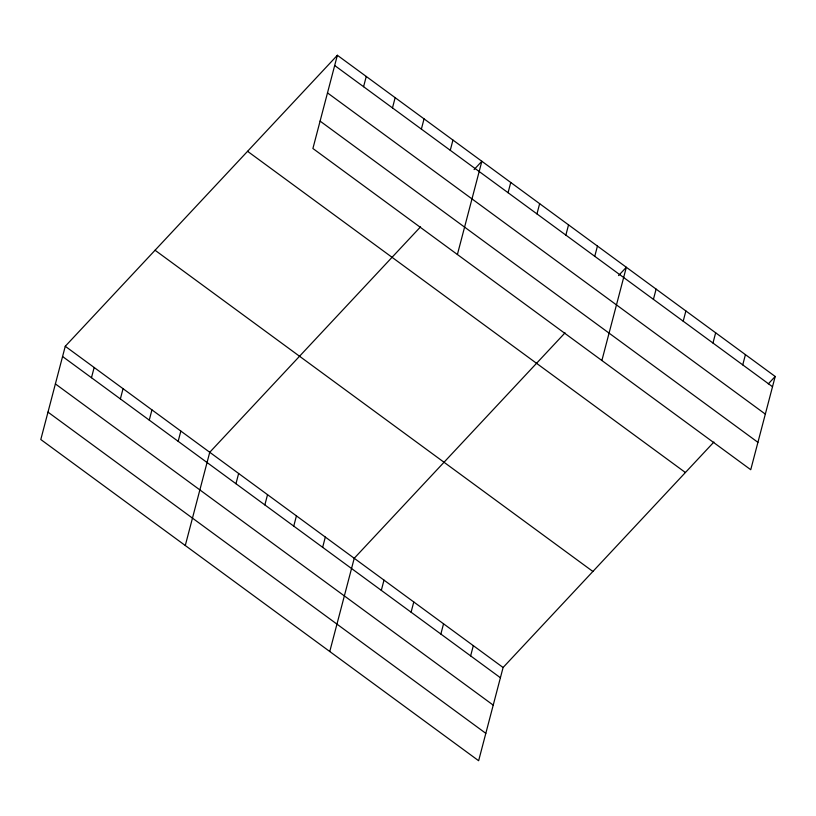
<?xml version="1.0" encoding="UTF-8"?>
<svg xmlns="http://www.w3.org/2000/svg" width="816" height="816" viewBox="0 0 816 816"><rect width="100%" height="100%" fill="white"/><g stroke="black" fill="none" stroke-linecap="round" stroke-linejoin="round"><path stroke-width="1.22" d="M337.365 55.274L312.905 148.502L750.74 469.72L775.2 376.482L337.365 55.274L65.26 346.28L40.8 439.518L478.635 760.726L503.095 667.498L713.898 442.048M91.474 377.716L94.156 367.486M120.37 398.922L123.053 388.681M149.267 420.118L151.949 409.877M178.163 441.323L180.846 431.083M185.283 545.516L209.743 452.278L420.546 226.838M235.957 483.715L238.639 473.484M363.579 86.71L366.262 76.469M264.853 504.92L267.536 494.68M392.476 107.906L395.158 97.675M293.75 526.116L296.432 515.885M421.372 129.112L424.055 118.871M322.646 547.322L325.329 537.081M450.269 150.307L452.951 140.077M329.766 651.515L354.226 558.287L565.039 332.836M457.399 254.51L481.858 161.272L474.086 169.585M381.317 590.366L383.999 580.125M508.062 192.709L510.755 182.468M411.091 612.204L413.773 601.963M536.959 213.914L539.651 203.674M440.864 634.052L443.547 623.812M565.855 235.11L568.548 224.869M470.628 655.891L473.321 645.65M594.752 256.306L597.445 246.075M601.882 360.509L626.341 267.271L618.569 275.584M653.422 299.35L656.115 289.119M683.196 321.198L685.879 310.957M712.97 343.036L715.652 332.806M742.744 364.885L745.426 354.644M768.295 383.877L775.2 376.482M334.682 65.504L772.517 386.723M327.502 92.902L765.326 414.11M320.096 121.115L757.921 442.333M247.574 151.307L685.399 472.515M155.06 250.247L592.885 571.465M65.26 346.28L503.095 667.498M62.577 356.521L500.402 677.729M55.386 383.908L493.221 705.126M47.981 412.121L485.816 733.339"/></g></svg>
